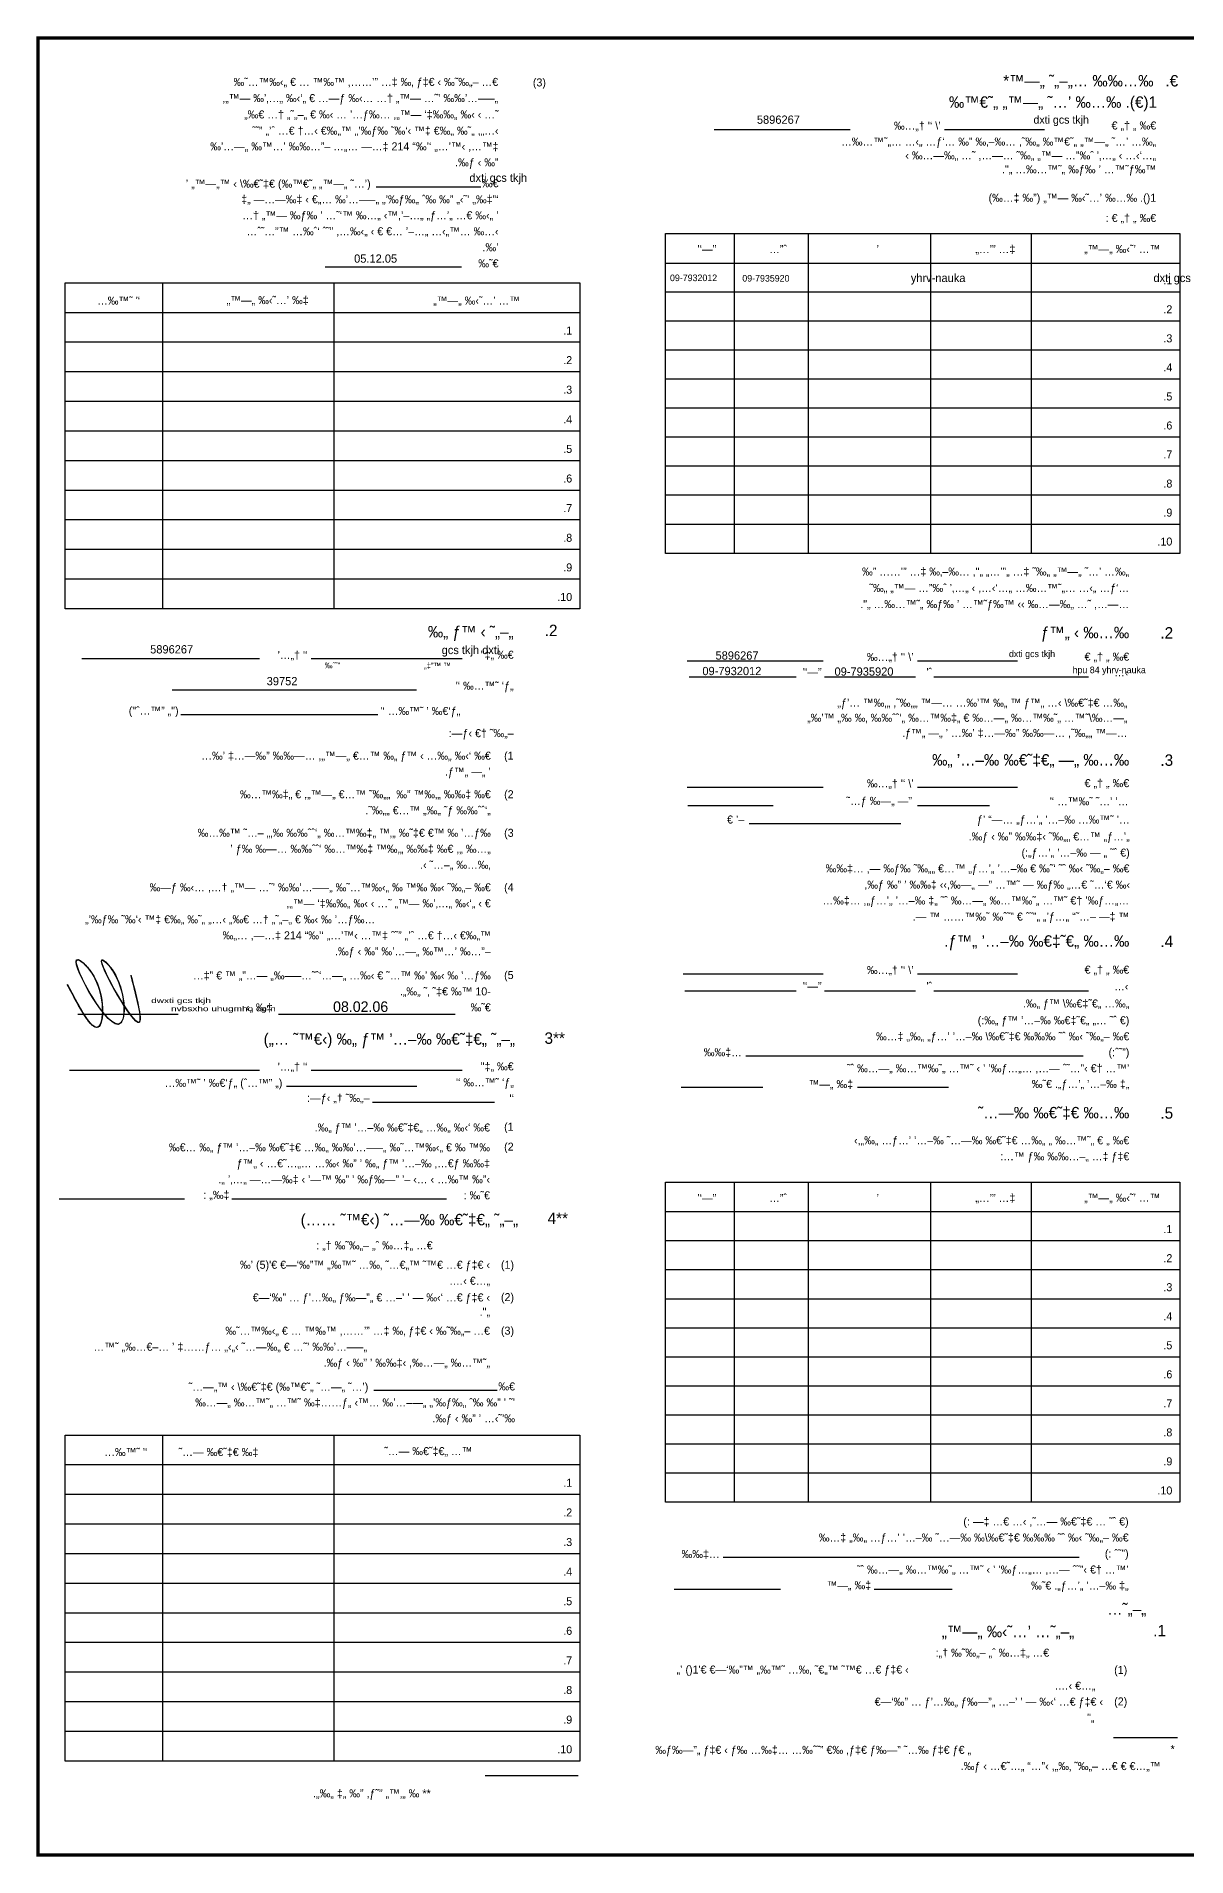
# Model space of a CAD drawing. Extents: x 148861 to 149208, y 169271 to 169495.
# Drawn here: x 149152.12 to 149169.72, y 169467.06 to 169494.91 of the extents above; entities that cross this region are included whole.
import ezdxf
from ezdxf.enums import TextEntityAlignment as Align

# ---------------------------------------------------------------- set-up
doc = ezdxf.new("R2010")
doc.units = 0
doc.header["$LTSCALE"] = 0.1
doc.header["$MEASUREMENT"] = 0
for name, color, linetype in [('004', 7, 'CONTINUOUS'), ('DIM', 4, 'CONTINUOUS'), ('LOGO', 7, 'CONTINUOUS'), ('PAPER1', 7, 'CONTINUOUS'), ('TEXT', 3, 'CONTINUOUS'), ('THNET', 7, 'CONTINUOUS'), ('TOFIES-01', 7, 'CONTINUOUS')]:
    doc.layers.add(name, color=color, linetype=linetype)
doc.styles.add('K_HEB', font='miryl.shx')
doc.styles.add('STYLE1', font='miryl.shx', dxfattribs={"width": 1.5, "height": 2})
doc.styles.add('TOFIES-01', font='heb.shx', dxfattribs={"height": 20})

# ---------------------------------------------------------------- blocks, each defined once
blk = doc.blocks.new('HOTEMET', base_point=(107.285, 31.944))
at = {"layer": '004', "color": 170}
for points in [[(3.576, 2.178), (3.852, 0.35), (2.494, 2.771), (2.975, 2.19), (3.075, 0.275), (1.525, 2.788), (2.135, 2.14), (2.298, 0.162), (1.121, 1.815)], [(3.577, 2.175), (3.853, 0.348), (2.495, 2.769), (2.976, 2.188), (3.076, 0.272), (1.526, 2.785), (2.136, 2.138), (2.299, 0.16), (1.121, 1.812)], [(3.577, 2.174), (3.852, 0.346), (2.495, 2.767), (2.975, 2.187), (3.076, 0.271), (1.526, 2.784), (2.136, 2.137), (2.299, 0.158), (1.121, 1.811)], [(3.577, 2.174), (3.853, 0.346), (2.496, 2.767), (2.976, 2.186), (3.076, 0.271), (1.527, 2.784), (2.137, 2.136), (2.299, 0.158), (1.122, 1.811)], [(3.578, 2.177), (3.854, 0.349), (2.496, 2.77), (2.977, 2.189), (3.077, 0.274), (1.527, 2.787), (2.137, 2.139), (2.3, 0.161), (1.122, 1.813)], [(3.578, 2.176), (3.854, 0.348), (2.496, 2.77), (2.977, 2.189), (3.077, 0.273), (1.527, 2.786), (2.137, 2.139), (2.3, 0.16), (1.122, 1.813)], [(3.578, 2.173), (3.854, 0.345), (2.496, 2.766), (2.977, 2.185), (3.077, 0.27), (1.527, 2.783), (2.137, 2.135), (2.3, 0.157), (1.122, 1.81)], [(3.579, 2.175), (3.854, 0.347), (2.497, 2.768), (2.977, 2.187), (3.078, 0.272), (1.528, 2.785), (2.138, 2.137), (2.301, 0.159), (1.123, 1.812)], [(3.579, 2.174), (3.855, 0.347), (2.497, 2.768), (2.978, 2.187), (3.078, 0.271), (1.528, 2.784), (2.138, 2.137), (2.301, 0.159), (1.123, 1.811)], [(3.579, 2.174), (3.855, 0.346), (2.497, 2.767), (2.978, 2.187), (3.078, 0.271), (1.528, 2.784), (2.138, 2.137), (2.301, 0.158), (1.123, 1.811)], [(3.579, 2.174), (3.854, 0.346), (2.497, 2.767), (2.977, 2.187), (3.078, 0.271), (1.528, 2.784), (2.138, 2.137), (2.301, 0.158), (1.123, 1.811)], [(3.58, 2.174), (3.855, 0.346), (2.498, 2.767), (2.978, 2.187), (3.078, 0.271), (1.529, 2.784), (2.139, 2.137), (2.302, 0.158), (1.124, 1.811)], [(3.58, 2.173), (3.855, 0.345), (2.498, 2.767), (2.978, 2.186), (3.078, 0.27), (1.529, 2.783), (2.139, 2.136), (2.302, 0.158), (1.124, 1.81)], [(3.579, 2.172), (3.855, 0.344), (2.497, 2.765), (2.978, 2.184), (3.078, 0.269), (1.528, 2.782), (2.138, 2.134), (2.301, 0.156), (1.123, 1.808)], [(3.58, 2.175), (3.856, 0.347), (2.498, 2.769), (2.979, 2.188), (3.079, 0.272), (1.529, 2.785), (2.139, 2.138), (2.302, 0.159), (1.124, 1.812)], [(3.58, 2.173), (3.856, 0.345), (2.498, 2.767), (2.979, 2.186), (3.079, 0.27), (1.529, 2.783), (2.139, 2.136), (2.302, 0.158), (1.125, 1.81)], [(3.58, 2.172), (3.856, 0.344), (2.498, 2.765), (2.979, 2.184), (3.079, 0.269), (1.529, 2.782), (2.139, 2.134), (2.302, 0.156), (1.125, 1.808)], [(3.581, 2.173), (3.857, 0.345), (2.499, 2.767), (2.98, 2.186), (3.08, 0.27), (1.53, 2.783), (2.14, 2.136), (2.303, 0.158), (1.125, 1.81)], [(3.582, 2.173), (3.858, 0.345), (2.501, 2.767), (2.981, 2.186), (3.081, 0.27), (1.532, 2.783), (2.142, 2.136), (2.304, 0.158), (1.127, 1.81)], [(3.582, 2.172), (3.857, 0.344), (2.5, 2.765), (2.98, 2.184), (3.081, 0.269), (1.531, 2.782), (2.141, 2.134), (2.304, 0.156), (1.126, 1.809)]]:
    blk.add_spline(points, degree=3, dxfattribs=at)
at = {"layer": 'LOGO', "style": 'STYLE1', "width": 1.5}
for s, p in [('dwxti gcs tkjh', (4.37, 1.096)), ('dwxti gcs tkjh', (4.37, 1.096)), ('dwxti gcs tkjh', (4.37, 1.096)), ('dwxti gcs tkjh', (4.37, 1.096)), ('dwxti gcs tkjh', (4.37, 1.096)), ('dwxti gcs tkjh', (4.37, 1.096)), ('dwxti gcs tkjh', (4.37, 1.096)), ('dwxti gcs tkjh', (4.37, 1.096)), ('dwxti gcs tkjh', (4.37, 1.096)), ('dwxti gcs tkjh', (4.37, 1.096)), ('dwxti gcs tkjh', (4.37, 1.096)), ('dwxti gcs tkjh', (4.371, 1.097)), ('dwxti gcs tkjh', (4.37, 1.097)), ('dwxti gcs tkjh', (4.37, 1.097)), ('dwxti gcs tkjh', (4.37, 1.096)), ('dwxti gcs tkjh', (4.371, 1.097)), ('dwxti gcs tkjh', (4.371, 1.097)), ('dwxti gcs tkjh', (4.37, 1.097)), ('dwxti gcs tkjh', (4.37, 1.097)), ('dwxti gcs tkjh', (4.37, 1.097)), ('dwxti gcs tkjh', (4.37, 1.097)), ('dwxti gcs tkjh', (4.371, 1.097)), ('dwxti gcs tkjh', (4.371, 1.097)), ('dwxti gcs tkjh', (4.371, 1.097)), ('dwxti gcs tkjh', (4.371, 1.097)), ('dwxti gcs tkjh', (4.371, 1.097)), ('dwxti gcs tkjh', (4.371, 1.097)), ('dwxti gcs tkjh', (4.371, 1.097)), ('dwxti gcs tkjh', (4.37, 1.096)), ('dwxti gcs tkjh', (4.37, 1.097)), ('dwxti gcs tkjh', (4.371, 1.097)), ('dwxti gcs tkjh', (4.37, 1.097)), ('dwxti gcs tkjh', (4.371, 1.097)), ('dwxti gcs tkjh', (4.371, 1.097)), ('dwxti gcs tkjh', (4.371, 1.097)), ('dwxti gcs tkjh', (4.371, 1.097)), ('dwxti gcs tkjh', (4.371, 1.097)), ('dwxti gcs tkjh', (4.37, 1.096)), ('dwxti gcs tkjh', (4.37, 1.096)), ('dwxti gcs tkjh', (4.37, 1.096)), ('dwxti gcs tkjh', (4.371, 1.096)), ('dwxti gcs tkjh', (4.37, 1.096)), ('dwxti gcs tkjh', (4.37, 1.096)), ('dwxti gcs tkjh', (4.37, 1.096)), ('dwxti gcs tkjh', (4.372, 1.098)), ('dwxti gcs tkjh', (4.371, 1.098)), ('dwxti gcs tkjh', (4.372, 1.098)), ('dwxti gcs tkjh', (4.372, 1.098)), ('dwxti gcs tkjh', (4.372, 1.098)), ('dwxti gcs tkjh', (4.371, 1.098)), ('dwxti gcs tkjh', (4.372, 1.098)), ('dwxti gcs tkjh', (4.371, 1.098)), ('dwxti gcs tkjh', (4.371, 1.097)), ('dwxti gcs tkjh', (4.371, 1.097)), ('dwxti gcs tkjh', (4.371, 1.097)), ('dwxti gcs tkjh', (4.371, 1.097)), ('dwxti gcs tkjh', (4.372, 1.097)), ('dwxti gcs tkjh', (4.371, 1.097)), ('dwxti gcs tkjh', (4.371, 1.097)), ('dwxti gcs tkjh', (4.371, 1.097)), ('nvbsxho uhugmho cg"n', (5.144, 0.781)), ('nvbsxho uhugmho cg"n', (5.144, 0.78)), ('nvbsxho uhugmho cg"n', (5.144, 0.78)), ('nvbsxho uhugmho cg"n', (5.144, 0.781)), ('nvbsxho uhugmho cg"n', (5.144, 0.781)), ('nvbsxho uhugmho cg"n', (5.144, 0.781)), ('nvbsxho uhugmho cg"n', (5.144, 0.781)), ('nvbsxho uhugmho cg"n', (5.144, 0.781)), ('nvbsxho uhugmho cg"n', (5.145, 0.781)), ('nvbsxho uhugmho cg"n', (5.145, 0.781)), ('nvbsxho uhugmho cg"n', (5.144, 0.781)), ('nvbsxho uhugmho cg"n', (5.144, 0.781)), ('nvbsxho uhugmho cg"n', (5.144, 0.781)), ('nvbsxho uhugmho cg"n', (5.144, 0.781)), ('nvbsxho uhugmho cg"n', (5.144, 0.781)), ('nvbsxho uhugmho cg"n', (5.144, 0.781)), ('nvbsxho uhugmho cg"n', (5.144, 0.781)), ('nvbsxho uhugmho cg"n', (5.144, 0.781)), ('nvbsxho uhugmho cg"n', (5.144, 0.78)), ('nvbsxho uhugmho cg"n', (5.144, 0.781)), ('nvbsxho uhugmho cg"n', (5.144, 0.781)), ('nvbsxho uhugmho cg"n', (5.144, 0.78)), ('nvbsxho uhugmho cg"n', (5.144, 0.781)), ('nvbsxho uhugmho cg"n', (5.144, 0.781)), ('nvbsxho uhugmho cg"n', (5.144, 0.78)), ('nvbsxho uhugmho cg"n', (5.144, 0.78)), ('nvbsxho uhugmho cg"n', (5.144, 0.78)), ('nvbsxho uhugmho cg"n', (5.144, 0.78)), ('nvbsxho uhugmho cg"n', (5.144, 0.78)), ('nvbsxho uhugmho cg"n', (5.144, 0.78)), ('nvbsxho uhugmho cg"n', (5.145, 0.781)), ('nvbsxho uhugmho cg"n', (5.145, 0.782)), ('nvbsxho uhugmho cg"n', (5.145, 0.782)), ('nvbsxho uhugmho cg"n', (5.146, 0.782)), ('nvbsxho uhugmho cg"n', (5.145, 0.782)), ('nvbsxho uhugmho cg"n', (5.145, 0.782)), ('nvbsxho uhugmho cg"n', (5.145, 0.782)), ('nvbsxho uhugmho cg"n', (5.145, 0.782)), ('nvbsxho uhugmho cg"n', (5.146, 0.782)), ('nvbsxho uhugmho cg"n', (5.145, 0.782)), ('nvbsxho uhugmho cg"n', (5.145, 0.781)), ('nvbsxho uhugmho cg"n', (5.145, 0.782)), ('nvbsxho uhugmho cg"n', (5.145, 0.782)), ('nvbsxho uhugmho cg"n', (5.145, 0.782)), ('nvbsxho uhugmho cg"n', (5.145, 0.782)), ('nvbsxho uhugmho cg"n', (5.145, 0.781)), ('nvbsxho uhugmho cg"n', (5.145, 0.782)), ('nvbsxho uhugmho cg"n', (5.145, 0.781)), ('nvbsxho uhugmho cg"n', (5.145, 0.781)), ('nvbsxho uhugmho cg"n', (5.145, 0.781)), ('nvbsxho uhugmho cg"n', (5.145, 0.781)), ('nvbsxho uhugmho cg"n', (5.145, 0.781)), ('nvbsxho uhugmho cg"n', (5.145, 0.781)), ('nvbsxho uhugmho cg"n', (5.145, 0.781)), ('nvbsxho uhugmho cg"n', (5.145, 0.781)), ('nvbsxho uhugmho cg"n', (5.145, 0.781)), ('nvbsxho uhugmho cg"n', (5.145, 0.781)), ('nvbsxho uhugmho cg"n', (5.145, 0.781)), ('nvbsxho uhugmho cg"n', (5.146, 0.782)), ('nvbsxho uhugmho cg"n', (5.146, 0.782))]:
    blk.add_text(s, height=0.19473, dxfattribs=at).set_placement(p)

msp = doc.modelspace()

# ---------------------------------------------------------------- linework, layer by layer
at = {"layer": 'DIM', "color": 7, "ltscale": 40, "const_width": 0.05}
msp.add_lwpolyline([(149152.146, 169494.888), (149207.64, 169494.888), (149207.64, 169467.081), (149152.146, 169467.081)], close=True, dxfattribs=at)
at = {"layer": 'TOFIES-01', "color": 8}
for p, q in [((149164.574, 169493.483), (149162.496, 169493.483)), ((149167.551, 169493.483), (149166.02, 169493.483)), ((149158.924, 169492.604), (149157.321, 169492.604)), ((149162.798, 169491.898), (149162.798, 169490.555)), ((149163.935, 169491.898), (149163.935, 169487)), ((149165.807, 169491.898), (149165.807, 169487)), ((149167.347, 169491.898), (149167.347, 169487)), ((149158.627, 169491.379), (149156.542, 169491.379)), ((149169.621, 169491.437), (149161.748, 169491.437)), ((149154.05, 169491.139), (149154.05, 169486.153)), ((149156.675, 169491.139), (149156.675, 169486.153)), ((149169.621, 169490.999), (149161.748, 169490.999)), ((149160.436, 169490.684), (149152.563, 169490.684)), ((149169.621, 169490.555), (149161.748, 169490.555)), ((149162.798, 169490.555), (149162.798, 169487)), ((149160.436, 169490.231), (149152.563, 169490.231)), ((149169.621, 169490.111), (149161.748, 169490.111)), ((149160.436, 169489.778), (149152.563, 169489.778)), ((149169.621, 169489.666), (149161.748, 169489.666)), ((149160.436, 169489.324), (149152.563, 169489.324)), ((149169.621, 169489.222), (149161.748, 169489.222)), ((149160.436, 169488.871), (149152.563, 169488.871)), ((149169.621, 169488.777), (149161.748, 169488.777)), ((149160.436, 169488.418), (149152.563, 169488.418)), ((149169.621, 169488.333), (149161.748, 169488.333)), ((149160.436, 169487.965), (149152.563, 169487.965)), ((149169.621, 169487.889), (149161.748, 169487.889)), ((149160.436, 169487.512), (149152.563, 169487.512)), ((149169.621, 169487.444), (149161.748, 169487.444)), ((149160.436, 169487.059), (149152.563, 169487.059)), ((149160.436, 169486.606), (149152.563, 169486.606)), ((149155.534, 169485.388), (149152.817, 169485.388)), ((149158.637, 169485.388), (149156.327, 169485.388)), ((149164.161, 169485.353), (149162.083, 169485.353)), ((149167.138, 169485.353), (149165.607, 169485.353)), ((149163.75, 169485.106), (149162.109, 169485.106)), ((149165.576, 169485.106), (149164.181, 169485.106)), ((149168.224, 169485.106), (149165.856, 169485.106)), ((149157.941, 169484.907), (149154.198, 169484.907)), ((149157.347, 169484.532), (149154.331, 169484.532)), ((149164.161, 169483.418), (149162.083, 169483.418)), ((149167.138, 169483.418), (149165.607, 169483.418)), ((149163.397, 169483.139), (149162.09, 169483.139)), ((149166.71, 169483.139), (149165.607, 169483.139)), ((149165.351, 169482.859), (149163.032, 169482.859)), ((149164.161, 169480.563), (149162.021, 169480.563)), ((149167.138, 169480.563), (149165.607, 169480.563)), ((149163.75, 169480.3), (149162.047, 169480.3)), ((149165.576, 169480.3), (149164.181, 169480.3)), ((149168.224, 169480.3), (149165.856, 169480.3)), ((149154.293, 169479.941), (149152.757, 169479.941)), ((149158.532, 169479.941), (149155.828, 169479.941)), ((149168.142, 169479.305), (149162.978, 169479.305)), ((149155.534, 169479.088), (149152.63, 169479.088)), ((149158.637, 169479.088), (149156.327, 169479.088)), ((149157.943, 169478.843), (149155.947, 169478.843)), ((149163.241, 169478.825), (149161.987, 169478.825)), ((149166.082, 169478.825), (149164.688, 169478.825)), ((149159.132, 169478.598), (149157.263, 169478.598)), ((149162.798, 169477.377), (149162.798, 169472.479)), ((149163.935, 169477.377), (149163.935, 169472.479)), ((149165.807, 169477.377), (149165.807, 169472.479)), ((149167.347, 169477.377), (149167.347, 169472.479)), ((149154.387, 169477.115), (149152.469, 169477.115)), ((149158.396, 169477.115), (149155.11, 169477.115)), ((149169.621, 169476.922), (149161.748, 169476.922)), ((149169.621, 169476.478), (149161.748, 169476.478)), ((149169.621, 169476.034), (149161.748, 169476.034)), ((149169.621, 169475.589), (149161.748, 169475.589)), ((149169.621, 169475.145), (149161.748, 169475.145)), ((149169.621, 169474.701), (149161.748, 169474.701)), ((149169.621, 169474.256), (149161.748, 169474.256)), ((149159.173, 169474.19), (149157.285, 169474.19)), ((149169.621, 169473.812), (149161.748, 169473.812)), ((149154.05, 169473.504), (149154.05, 169468.518)), ((149156.675, 169473.504), (149156.675, 169468.518)), ((149169.621, 169473.367), (149161.748, 169473.367)), ((149160.436, 169473.049), (149152.563, 169473.049)), ((149169.621, 169472.923), (149161.748, 169472.923)), ((149160.436, 169472.596), (149152.563, 169472.596)), ((149160.436, 169472.143), (149152.563, 169472.143)), ((149160.436, 169471.69), (149152.563, 169471.69)), ((149168.08, 169471.633), (149162.632, 169471.633)), ((149160.436, 169471.236), (149152.563, 169471.236)), ((149163.507, 169471.143), (149161.881, 169471.143)), ((149166.136, 169471.143), (149164.944, 169471.143)), ((149160.436, 169470.783), (149152.563, 169470.783)), ((149160.436, 169470.33), (149152.563, 169470.33)), ((149160.436, 169469.877), (149152.563, 169469.877)), ((149160.436, 169469.424), (149152.563, 169469.424)), ((149160.436, 169468.971), (149152.563, 169468.971)), ((149169.586, 169468.875), (149168.605, 169468.875)), ((149158.99, 169468.296), (149160.414, 169468.296))]:
    msp.add_line(p, q, dxfattribs=at)
at = {"layer": 'TOFIES-01', "color": 7}
for p, q in [((149161.748, 169487), (149161.748, 169491.898)), ((149161.748, 169491.898), (149169.621, 169491.898)), ((149169.621, 169491.898), (149169.621, 169487)), ((149152.563, 169486.153), (149152.563, 169491.139)), ((149152.563, 169491.139), (149160.436, 169491.139)), ((149160.436, 169491.139), (149160.436, 169486.153)), ((149169.621, 169487), (149161.748, 169487)), ((149160.436, 169486.153), (149152.563, 169486.153)), ((149161.748, 169472.479), (149161.748, 169477.377)), ((149161.748, 169477.377), (149169.621, 169477.377)), ((149169.621, 169477.377), (149169.621, 169472.479)), ((149152.563, 169468.518), (149152.563, 169473.504)), ((149152.563, 169473.504), (149160.436, 169473.504)), ((149160.436, 169473.504), (149160.436, 169468.518)), ((149169.621, 169472.479), (149161.748, 169472.479)), ((149160.436, 169468.518), (149152.563, 169468.518))]:
    msp.add_line(p, q, dxfattribs=at)

# ---------------------------------------------------------------- block references
at = {"layer": 'PAPER1', "linetype": 'CONTINUOUS', "xscale": 0.393660000001546, "yscale": 0.393660000001546, "zscale": 0.3936600000000001}
msp.add_blockref('HOTEMET', (149194.391, 169492.262), dxfattribs=at)

# ---------------------------------------------------------------- texts
at = {"layer": 'TEXT', "color": 7, "style": 'K_HEB'}
for s, height, p in [('dxti gcs tkjh', 0.1215, (149167.381, 169493.577)), ('dxti gcs tkjh', 0.12636, (149158.748, 169492.686)), ('yhrv-nauka', 0.1264, (149165.504, 169491.153)), ('dxti gcs tkjh', 0.12636, (149169.217, 169491.153)), (' gcs tkjh dxti', 0.12636, (149158.277, 169485.459)), ('dxti gcs tkjh', 0.10109, (149167.006, 169485.413)), ('hpu 84 yhrv-nauka', 0.10109, (149167.98, 169485.167))]:
    msp.add_text(s, height=height, dxfattribs=at).set_placement(p)
at = {"layer": 'THNET', "color": 7}
for s, height, p in [('5896267', 0.1264, (149163.148, 169493.575)), ('05.12.05', 0.1264, (149156.984, 169491.449)), ('09-7932012', 0.1011, (149161.818, 169491.167)), ('09-7935920', 0.1011, (149162.925, 169491.16)), ('5896267', 0.1264, (149153.862, 169485.469)), ('5896267', 0.1264, (149162.515, 169485.375)), ('39752', 0.1264, (149155.646, 169484.982)), ('09-7932012', 0.1264, (149162.314, 169485.137)), ('09-7935920', 0.1264, (149164.336, 169485.129))]:
    msp.add_text(s, height=height, dxfattribs=at).set_placement(p)
at = {"layer": 'THNET'}
msp.add_text('08.02.06', height=0.162, dxfattribs=at).set_placement((149156.662, 169479.982))
at = {"layer": 'TOFIES-01', "color": 8, "style": 'TOFIES-01'}
for s, height, p in [('‰˜…™‰‹„ € … ™‰™ ,……’” …‡ ‰‚ ƒ‡€ ‹ ‰˜‰„– …€', 0.12247, (149159.188, 169494.155)), ('*™—„ ˜„–„… ‰‰…‰', 0.17496, (149169.218, 169494.146)), ('.€', 0.175, (149169.595, 169494.146)), (',„™— ‰’‚…„ ‰‹‘„ € …—ƒ ‰‹… …† „™— …˜’ ‰‰’…–—„', 0.12247, (149159.188, 169493.907)), ('‰™€˜„ „™—„ ˜…’ ‰…‰ .(€)1', 0.17496, (149169.272, 169493.82)), ('„‰€ …† „˜„–„ € ‰‹ … ’…ƒ‰… ,„™— ‘‡‰‰„ ‰‹ ‹ …˜', 0.12247, (149159.194, 169493.657)), ('ˆ˜” „’ˆ …€ †…‹ €‰„™ „’‰ƒ‰ ˜‰‘‹ ™‡ €‰„ ‰˜„ ,„…‹', 0.12247, (149159.194, 169493.409)), ("‰…„† '‘ \\’", 0.1225, (149165.959, 169493.485)), ('€ „† „ ‰€', 0.1225, (149169.259, 169493.488)), ('‰’…—„ ‰™…’ ‰‰…”– …„… —…‡ 214 “‰’‘ „…’™‹ ,…™‡', 0.12247, (149159.194, 169493.168)), ('…‰…™˜„… …‹„ …ƒ‘… ‰” ‰‚–‰… ,˜‰„ ‰™€˜„ „™—„ ˜…’ …‰„', 0.12247, (149169.259, 169493.242)), ('‹ ‰…—‰„ …˜ ,…—… ˜‰„ „™— …”‰ˆ ’‚…„ ‹ …‹‘…„', 0.12247, (149169.259, 169493.03)), ('.‰ƒ ‹ ‰”', 0.1225, (149159.194, 169492.923)), ('."„ …‰…™˜„ ‰ƒ‰ ’ …™˜ƒ‰™', 0.12247, (149169.259, 169492.818)), ('’ „™—„™ ‹ \\‰€˜‡€ (‰™€˜„ „™—„ ˜…’)', 0.12247, (149157.237, 169492.597)), (' ‰€', 0.1225, (149159.194, 169492.604)), ('‡„ —…—‰‡ ‹ €„… ‰’…–—„ „’‰ƒ‰„ ˆ‰ ‰” „‹˜’ „‰‡”‘', 0.12247, (149159.194, 169492.359)), ('(‰…‡ ‰”) „™— ‰‹˜…’ ‰…‰ .()1', 0.12247, (149169.259, 169492.381)), ('…† „™— ‰ƒ‰ ’ …˜‘™ ‰…„ ‹™,’–…„ „ƒ…’„ …€ ‰‹„ ’', 0.12247, (149159.194, 169492.114)), (': € „† „ ‰€', 0.12247, (149169.259, 169492.072)), ('…ˆ˜…”™ …‰ˆ‘ ˆ˜” ,…‰‹„ ‹ € €… ’–…„ …‹„™… ‰…‹', 0.12247, (149159.194, 169491.869)), ('‰˜€', 0.1225, (149159.194, 169491.378)), ('.‰’', 0.1225, (149159.194, 169491.624)), ("'‘—”", 0.1225, (149162.526, 169491.596)), ('…”ˆ', 0.1225, (149163.608, 169491.596)), (' ’', 0.1225, (149165.015, 169491.596)), ('„…’” …‡', 0.1225, (149167.102, 169491.596)), ('„™—„ ‰‹˜’ …™', 0.12247, (149169.321, 169491.599)), ('.1', 0.1225, (149169.506, 169491.119)), ("…‰™˜ '‘", 0.1225, (149153.709, 169490.808)), ('„™—„ ‰‹˜…’ ‰‡', 0.12247, (149156.289, 169490.815)), ('„™—„ ‰‹˜…’ …™', 0.12247, (149159.522, 169490.809)), ('.2', 0.1225, (149169.506, 169490.675)), ('.1', 0.1225, (149160.321, 169490.35)), ('.3', 0.1225, (149169.506, 169490.23)), ('.2', 0.1225, (149160.321, 169489.897)), ('.4', 0.1225, (149169.506, 169489.786)), ('.3', 0.1225, (149160.321, 169489.444)), ('.5', 0.1225, (149169.506, 169489.341)), ('.4', 0.1225, (149160.321, 169488.991)), ('.6', 0.1225, (149169.506, 169488.897)), ('.5', 0.1225, (149160.321, 169488.538)), ('.7', 0.1225, (149169.506, 169488.453)), ('.6', 0.1225, (149160.321, 169488.085)), ('.8', 0.1225, (149169.506, 169488.008)), ('.7', 0.1225, (149160.321, 169487.632)), ('.9', 0.1225, (149169.506, 169487.564)), ('.8', 0.1225, (149160.321, 169487.178)), ('.10', 0.1225, (149169.506, 169487.12)), ('.9', 0.1225, (149160.321, 169486.725)), ('‰” ……’” …‡ ‰‚–‰… ,"„ „…’”„ …‡ ˜‰„ „™—„ ˜…’ …‰„', 0.12247, (149168.846, 169486.662)), ('˜‰„ „™— …”‰ˆ ’‚…„ ‹ ,…‹‘…„ …‰…™˜„… …‹„ …ƒ‘…', 0.12247, (149168.846, 169486.411)), ('.10', 0.1225, (149160.321, 169486.272)), ('."„ …‰…™˜„ ‰ƒ‰ ’ …™˜ƒ‰™ ‹‹ ‰…—‰„ …˜ ,…—…', 0.12247, (149168.846, 169486.163)), ('.2', 0.175, (149160.096, 169485.734)), ('‰„ ƒ™ ‹ ˜„–„', 0.17496, (149159.425, 169485.714)), ('ƒ™„ ‹ ‰…‰', 0.175, (149168.846, 169485.702)), ('.2', 0.175, (149169.519, 169485.697)), ("'…„† '‘", 0.1225, (149156.269, 169485.384)), ('"‡„ ‰€', 0.1225, (149159.425, 169485.388)), ("‰…„† '‘ \\’", 0.1225, (149165.546, 169485.355)), ('€ „† „ ‰€', 0.1225, (149168.846, 169485.358)), ('‰ˆ˜”', 0.0875, (149156.77, 169485.243)), ('„‡”™ ™', 0.0875, (149158.465, 169485.239)), ("'‘—”", 0.1225, (149164.138, 169485.124)), (" 'ˆ", 0.1225, (149165.828, 169485.122)), ('…‹', 0.1225, (149168.833, 169485.12)), ("'‘ ‰…™˜ ‘ƒ„", 0.12247, (149159.425, 169484.914)), ('("ˆ…™” „")', 0.1225, (149154.297, 169484.532)), ('„‰’™ „‰ ‰‚ ‰‰ˆˆ‘„ ‰…™‰‡„ € ‰…—„ ‰…™‰˜„ …™˜\\‰…—„', 0.12247, (149168.82, 169484.423)), ('„ƒ’… ™‰‚„ ,˜‰„„ ™—… …‰’™ ‰„ ™ ƒ™„ …‹ \\‰€˜‡€ …‰„', 0.12247, (149168.82, 169484.654)), (':—ƒ‹ €† ˜‰„–', 0.12247, (149159.425, 169484.188)), ('.ƒ™„ —„ ’ …‰’ ‡…—‰” ‰‰—… ,˜‰„„ ™—…', 0.12247, (149168.82, 169484.192)), ('…‰’ ‡…—‰” ‰‰—… ,„™—„ €…™ ‰„ ƒ™ ‹ …‰„ ‰‹‘ ‰€', 0.12247, (149159.076, 169483.843)), ('(1', 0.1225, (149159.425, 169483.843)), ('.ƒ™„ —„ ’', 0.1225, (149159.076, 169483.598)), ('‰„ ’…–‰ ‰€˜‡€„ —„ ‰…‰', 0.17496, (149168.846, 169483.753)), ('.3', 0.175, (149169.519, 169483.749)), ("‰…„† '‘ \\’", 0.1225, (149165.546, 169483.419)), ('€ „† „ ‰€', 0.1225, (149168.846, 169483.423)), ('‰…™‰‡„ € ,„™—„ €…™ ˜‰„„  ‰” ™‰‚„ ‰‰‡ ‰€', 0.12247, (149159.076, 169483.253)), ('.˜‰„„ €…™ „‰„ ˜ƒ ‰‰ˆˆ‘„', 0.12247, (149159.076, 169483.008)), ('(2', 0.1225, (149159.425, 169483.253)), ('˜…ƒ ‰—„ —”', 0.1225, (149165.521, 169483.152)), (" '‘ …™‰˜ ˜…’ ’…", 0.12247, (149168.835, 169483.146)), ('€ ’–', 0.1225, (149162.954, 169482.866)), ('ƒ’ “—… „ƒ…’„ ’…–‰ …‰™˜ ’…', 0.12247, (149168.854, 169482.866)), ('‰…‰™ ˜…– „‚‰ ‰‰ˆˆ‘„ ‰…™‰‡„ ™‚„ ‰˜‡€ €™ ‰ ’…ƒ‰', 0.12247, (149159.076, 169482.663)), ('(3', 0.1225, (149159.425, 169482.663)), ('.‰ƒ ‹ ‰” ‰‰‡‹ ˜‰„„ €…™ „ƒ…’„', 0.12247, (149168.854, 169482.607)), ('’ ƒ‰ ‰—… ‰‰ˆˆ‘ ‰…™‰‡ ™‰‚„ ‰‰‡ ‰€ ,„ ‰…„', 0.12247, (149159.076, 169482.418)), ('.‹ ˜…–„ ‰…‰‚', 0.12247, (149159.076, 169482.173)), ('(:„ƒ…’„ ’…–‰ — „ ˜ˆ €)', 0.12247, (149168.854, 169482.36)), ('‰‰‡… ,— ‰ƒ‰ ˜‰„„ €…™ „ƒ…’„ ’…–‰ € ‰˜‘ ˜ˆ ‰‹ ˜‰„– ‰€', 0.12247, (149168.85, 169482.118)), ('‰—ƒ ‰‹… ,…† „™— …˜’ ‰‰’…–—„ ‰˜…™‰‹„ ‰ ™‰ ‰‹ ˜‰„– ‰€', 0.12247, (149159.076, 169481.829)), ('(4', 0.1225, (149159.425, 169481.829)), ('…‰‡… ,„ƒ…’„ ’…–‰ ‡„ ˜ˆ ‰…—„ ‰…™‰˜„ …™˜ €† ’‰ƒ…„…', 0.12247, (149168.846, 169481.627)), (',‰ƒ ‰” ’ ‰‰‡ ‹‹,‰—„ —” …™˜ — ‰ƒ‰ „…€ ˜…‘€ ‰‹', 0.12247, (149168.859, 169481.87)), (',„™— ‘‡‰‰„ ‰‹ ‹ …˜ „™— ‰’‚…„ ‰‹‘„ ‹ €', 0.12247, (149159.076, 169481.584)), ('.— ™ ……™‰˜ ‰ˆ˜” € ˆ˜”„ „’ƒ…„ “˜…– —‡ ™', 0.12247, (149168.846, 169481.381)), ('‰„… ,—…‡ 214 “‰’‘ „…’™‹ …™‡ ˆ˜” „’ˆ …€ †…‹ €‰„™', 0.12247, (149159.076, 169481.094)), ('.ƒ™„ ’…–‰ ‰€‡˜€„ ‰…‰', 0.17496, (149168.848, 169480.981)), ('.‰ƒ ‹ ‰” ‰’…—„ ‰™…’ ‰…”–', 0.12247, (149159.076, 169480.849)), ('.4', 0.175, (149169.519, 169480.975)), ('…‡” € ™ „”…— „‰–—…˜ˆ‘…—„ …‰‹ € ˜…™ ‰’ ‰‹ ‰ ’…ƒ‰', 0.12247, (149159.076, 169480.48)), ('(5', 0.1225, (149159.425, 169480.486)), ("‰…„† '‘ \\’", 0.1225, (149165.546, 169480.564)), ('€ „† „ ‰€', 0.1225, (149168.846, 169480.568)), ('.„‰„ ˜‚ ˜‡€ ‰™ 10-', 0.12247, (149159.076, 169480.236)), ("'‘—”", 0.1225, (149164.138, 169480.317)), (" 'ˆ", 0.1225, (149165.828, 169480.316)), ('…‹', 0.1225, (149168.833, 169480.314)), ('‹„ ‰‡', 0.1225, (149155.736, 169479.99)), ('‰˜€', 0.1225, (149159.076, 169479.991)), ('.‰„ ƒ™ \\‰€‡˜€„ …‰„', 0.12247, (149168.848, 169480.051)), ('(:‰„ ƒ™ ’…–‰ ‰€‡˜€„ „… ˜ˆ €)', 0.12247, (149168.848, 169479.794)), ('(„… ˜™€‹) ‰„ ƒ™ ’…–‰ ‰€˜‡€„ ˜„–„', 0.17496, (149159.446, 169479.481)), ('3**', 0.175, (149160.21, 169479.494)), ('‰…‡ „‰„ „ƒ…’ ’…–‰ \\‰€˜‡€ ‰‰‰ ˜ˆ ‰‹ ˜‰„– ‰€', 0.12247, (149168.848, 169479.549)), ('"‡„ ‰€', 0.1225, (149159.425, 169479.088)), ('‰‰‡…', 0.1225, (149162.918, 169479.305)), ('(:ˆ˜”)', 0.1225, (149168.848, 169479.305)), ('…‰™˜ ’ ‰€‘ƒ„ (ˆ…™” „)', 0.12247, (149155.886, 169478.836)), ("'…„† '‘", 0.1225, (149156.269, 169479.084)), ("'‘ ‰…™˜ ‘ƒ„", 0.12247, (149159.429, 169478.843)), ('˜ˆ ‰…—„ ‰…™‰˜„ …™˜ ‹ ’ ’‰ƒ…„… ,…— ˆ˜…”‹ €† …™’', 0.12247, (149168.848, 169479.06)), ('™—„ ‰‡', 0.1225, (149164.621, 169478.817)), ('‰˜€ .„ƒ…’„ ’…–‰ ‡„', 0.12247, (149168.848, 169478.819)), (':—ƒ‹ „† ˜‰„–', 0.12247, (149157.22, 169478.605)), ("'‘", 0.1225, (149159.429, 169478.598)), ('˜…—‰ ‰€˜‡€ ‰…‰', 0.17496, (149168.848, 169478.354)), ('.5', 0.175, (149169.519, 169478.349)), ('.‰„ ƒ™ ’…–‰ ‰€˜‡€„ …‰„ ‰‹‘ ‰€', 0.12247, (149159.063, 169478.153)), ('(1', 0.1225, (149159.425, 169478.165)), ('‰€… ‰„ ƒ™ ’…–‰ ‰€˜‡€ …‰„ ‰‰’…–—„ ‰˜…™‰‹„ € ‰ ™‰', 0.12247, (149159.063, 169477.85)), ('(2', 0.1225, (149159.425, 169477.859)), ('‹,„‰„ …ƒ…’ ’…–‰ ˜…—‰ ‰€˜‡€ …‰„ „ ‰…™˜„ € „ ‰€', 0.12247, (149168.848, 169477.957)), (':…™ ƒ‰ ‰‰…–„ …‡ ƒ‡€', 0.12247, (149168.848, 169477.712)), ('ƒ™„ ‹ …€˜…„… …‰‹ ‰” ’ ‰„ ƒ™ ’…–‰ ‚…€ƒ ‰‰‡', 0.12247, (149159.063, 169477.605)), ('.„ ’‚…„ —…—‰‡ ‹ ’—™ ‰” ’ ‰ƒ‰—” ’– ‹… ‹ …‰™ ‰”‹', 0.12247, (149159.063, 169477.36)), (': „‰‡', 0.1225, (149155.077, 169477.122)), (': ‰˜€', 0.1225, (149159.063, 169477.115)), ("'‘—”", 0.1225, (149162.526, 169477.075)), ('…”ˆ', 0.1225, (149163.608, 169477.075)), (' ’', 0.1225, (149165.015, 169477.075)), ('„…’” …‡', 0.1225, (149167.102, 169477.075)), ('„™—„ ‰‹˜’ …™', 0.12247, (149169.321, 169477.078)), ('(…… ˜™€‹) ˜…—‰ ‰€˜‡€„ ˜„–„', 0.17496, (149159.493, 169476.717)), ('4**', 0.175, (149160.257, 169476.737)), ('.1', 0.1225, (149169.506, 169476.598)), ("‰’ (5)'€ €—‘‰”™ „‰™˜ …‰‚ ˜…€„™ ˜™€ …€ ƒ‡€ ‹", 0.12247, (149159.063, 169476.052)), ('.2', 0.1225, (149169.506, 169476.153)), ('.…‹ €…„', 0.1225, (149159.063, 169475.807)), ('€—‘‰” … ƒ’…‰„ ƒ‰—”„ € …–’ ’ — ‰‹‘ …€ ƒ‡€ ‹', 0.12247, (149159.063, 169475.552)), ('.3', 0.1225, (149169.506, 169475.709)), ('."„', 0.1225, (149159.063, 169475.332)), ('.4', 0.1225, (149169.506, 169475.265)), ('‰˜…™‰‹„ € … ™‰™ ,……’” …‡ ‰‚ ƒ‡€ ‹ ‰˜‰„– …€', 0.12247, (149159.063, 169475.042)), ('.5', 0.1225, (149169.506, 169474.82)), ('.‰ƒ ‹ ‰” ’ ‰‰‡‹ ,‰…—„ ‰…™˜„', 0.12247, (149159.063, 169474.553)), ('.6', 0.1225, (149169.506, 169474.376)), ('˜…—„™ ‹ \\‰€˜‡€ (‰™€˜„ ˜…—„ ˜…’)', 0.12247, (149157.201, 169474.185)), ('‰€', 0.1225, (149159.446, 169474.19)), ('‰…—„ ‰…™˜„ …™˜ ‰‡……ƒ„ ‹™… ‰’…–—„ „’‰ƒ‰„ ˆ‰ ‰” ’ ˜’', 0.12247, (149159.446, 169473.945)), ('.7', 0.1225, (149169.506, 169473.931)), ('.‰ƒ ‹ ‰” ’ …‹˜’‰', 0.12247, (149159.446, 169473.702)), ('.8', 0.1225, (149169.506, 169473.487)), ("…‰™˜ '‘", 0.1225, (149153.819, 169473.186)), ('.9', 0.1225, (149169.506, 169473.043)), ('.1', 0.1225, (149160.321, 169472.715)), ('.10', 0.1225, (149169.506, 169472.598)), ('.2', 0.1225, (149160.321, 169472.262)), ('(: —‡ …€ …‹ ,˜…— ‰€˜‡€ … ˜ˆ €)', 0.12247, (149168.837, 169472.123)), ('‰…‡ „‰„ …ƒ…’ ’…–‰ ˜…—‰ ‰\\‰€˜‡€ ‰‰‰ ˜ˆ ‰‹ ˜‰„– ‰€', 0.12247, (149168.837, 169471.878)), ('.3', 0.1225, (149160.321, 169471.809)), ('‰‰‡…', 0.1225, (149162.578, 169471.625)), ('(: ˆ˜”)', 0.1225, (149168.837, 169471.633)), ('.4', 0.1225, (149160.321, 169471.356)), ('˜ˆ ‰…—„ ‰…™‰˜„ …™˜ ‹ ’ ’‰ƒ…„… ,…— ˆ˜”‹ €† …™’', 0.12247, (149168.837, 169471.388)), ('™—„ ‰‡', 0.1225, (149164.897, 169471.148)), (' ‰˜€ .„ƒ…’„ ’…–‰ ‡„', 0.12247, (149168.837, 169471.143)), ('.5', 0.1225, (149160.321, 169470.903)), ('.1', 0.175, (149169.408, 169470.426)), ('.6', 0.1225, (149160.321, 169470.45)), ('.7', 0.1225, (149160.321, 169469.997)), ('(1)', 0.1225, (149168.816, 169469.852)), ('.8', 0.1225, (149160.321, 169469.544)), ('€—‘‰” … ƒ’…‰„ ƒ‰—”„ …–’ ’ — ‰‹‘ …€ ƒ‡€ ‹  ', 0.12247, (149168.536, 169469.365)), ('.…‹ €…„', 0.1225, (149168.328, 169469.61)), ('(2)', 0.1225, (149168.816, 169469.369)), ('.9', 0.1225, (149160.321, 169469.09)), ('"„', 0.1225, (149168.315, 169469.123)), ('.10', 0.1225, (149160.321, 169468.637)), ('.‰ƒ ‹ …€˜…„ “…”‹ ,„‰‚ ˜‰„– …€ € €…„™', 0.12247, (149169.325, 169468.38))]:
    msp.add_text(s, height=height, dxfattribs=at).set_placement(p, align=Align.RIGHT)
for s, height, p in [('(3)', 0.1225, (149159.719, 169494.147)), ("'‘ …‰™˜ ’ ‰€‘ƒ„", 0.12247, (149157.385, 169484.528)), ('„’‰ƒ‰ ˜‰‘‹ ™‡ €‰„ ‰˜„ „…‹ „‰€ …† „˜„–„ € ‰‹ ‰ ’…ƒ‰…', 0.12247, (149152.866, 169481.339)), (': „† ‰˜‰„– „ˆ ‰…‡„ …€', 0.12247, (149156.403, 169476.349)), ('(1)', 0.1225, (149159.231, 169476.052)), ('(2)', 0.1225, (149159.231, 169475.557)), ('(3)', 0.1225, (149159.231, 169475.044)), ('…™˜ „‰…€–… ’ ‡……ƒ… „‹„‹ ˜…—‰„ € …˜’ ‰‰’…–—„', 0.12247, (149152.996, 169474.797)), ('˜…— ‰€˜‡€ ‰‡', 0.12247, (149154.299, 169473.186)), ('˜…— ‰€˜‡€„ …™', 0.12247, (149157.446, 169473.2)), ('…˜„–„', 0.175, (149168.51, 169470.758)), ('„™—„ ‰‹˜…’ …˜„–„', 0.17496, (149165.978, 169470.413)), (':„† ‰˜‰„– „ˆ ‰…‡„ …€', 0.12247, (149165.884, 169470.115)), (" „’ ()1'€ €—‘‰”™ „‰™˜ …‰‚ ˜€„™ ˜™€ …€ ƒ‡€ ‹  ", 0.12247, (149161.873, 169469.857)), ('‰ƒ‰—”„ ƒ‡€ ‹ ƒ‰ …‰‡… …‰ˆ˜” €‰ ,ƒ‡€ ƒ‰—” ˜…‰ ƒ‡€ ƒ€ „', 0.12247, (149161.593, 169468.628)), ('*', 0.122, (149169.48, 169468.641)), ('.„‰„ ‡„ ‰” ,ƒ˜” „™‚„ ‰ **', 0.12247, (149156.355, 169467.962))]:
    msp.add_text(s, height=height, dxfattribs=at).set_placement(p)

doc.saveas('drawing.dxf')
